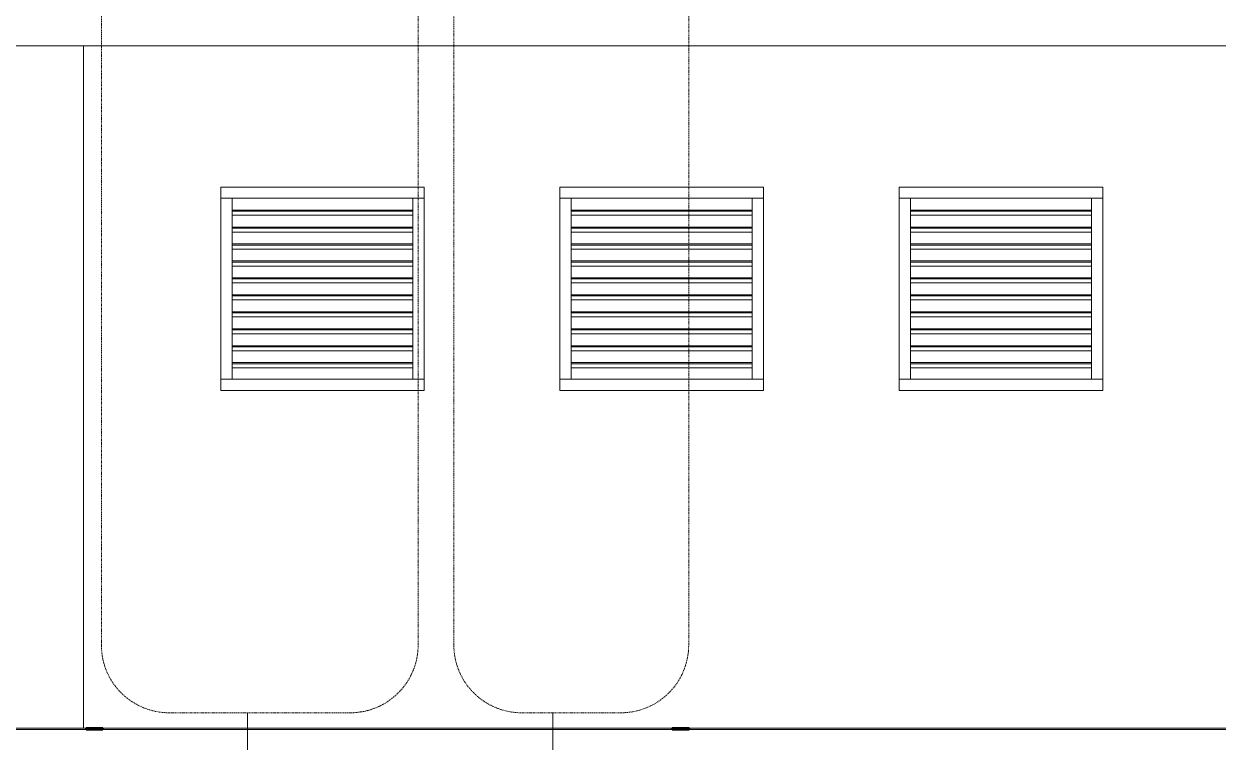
# Model space of a CAD drawing. Header units: inches. Extents: x 9661 to 16493, y -360 to 681.
# Drawn here: x 13559.6 to 13770.8, y -154.2 to -27.1 of the extents above; entities that cross this region are included whole.
import ezdxf

# ---------------------------------------------------------------- set-up
doc = ezdxf.new("R2010")
doc.units = ezdxf.units.IN
doc.header["$MEASUREMENT"] = 0
doc.linetypes.add('Dash Dot 3_16_', pattern=[0.3125, 0.1875, -0.0625, 0, -0.0625])
doc.linetypes.add('Grid Line 1_2_', pattern=[0.875, 0.5, -0.125, 0.125, -0.125])
for name, color, linetype, lineweight in [('0-4', 90, 'Continuous', 5), ('0-5', 55, 'Continuous', 13), ('A-ANNO-SYMB', 150, 'Continuous', 9), ('A-ANNO-SYMB-1', 150, 'Dash Dot 3_16_', 9), ('A-FLOR-3', 55, 'Continuous', 13), ('A-FLOR-LEVL-1', 51, 'Grid Line 1_2_', 9), ('A-GENM-1', 135, 'Continuous', 9), ('A-GENM-2', 250, 'Continuous', 50), ('A-GLAZ-CWMG-1', 135, 'Continuous', 9), ('A-WALL-PATT-3', 135, 'Continuous', 9), ('S-FNDN-1', 55, 'Continuous', 13)]:
    doc.layers.add(name, color=color, linetype=linetype, lineweight=lineweight)
pattern_1 = [(90, (2609.524, -152), (-36.188, 2e-15), [])]

# ---------------------------------------------------------------- blocks, each defined once
blk = doc.blocks.new('Parking_Stall_Multiple - STANDARD-1981804-BUILDING SECTION - NORTH_SOUTH - LOOKING WEST')
at = {"layer": 'A-GENM-1'}
blk.add_hatch(color=256, dxfattribs=at).paths.add_polyline_path([(2613.49, -152), (2613.49, -151.75), (2610.49, -151.75), (2610.49, -152)], flags=0)
h = blk.add_hatch(color=256, dxfattribs=at)
h.paths.add_polyline_path([(2817.82, -152), (2820.82, -152), (2820.82, -151.75), (2817.82, -151.75)], flags=0)
h.paths.add_polyline_path([(2717.16, -152), (2717.16, -151.75), (2714.16, -151.75), (2714.16, -152)], flags=0)
for p, q in [((2509.82, -151.75), (2610.49, -151.75)), ((2610.49, -152), (2509.82, -152)), ((2613.49, -151.75), (2714.16, -151.75)), ((2714.16, -152), (2613.49, -152)), ((2717.16, -151.75), (2817.82, -151.75)), ((2817.82, -152), (2717.16, -152))]:
    blk.add_line(p, q, dxfattribs=at)
at = {"layer": 'A-GENM-2'}
for p, q in [((2613.49, -151.75), (2610.49, -151.75)), ((2610.49, -151.75), (2610.49, -152)), ((2613.49, -151.75), (2610.49, -151.75)), ((2610.49, -151.75), (2610.49, -152)), ((2610.49, -152), (2613.49, -152)), ((2610.49, -152), (2613.49, -152)), ((2613.49, -152), (2613.49, -151.75)), ((2613.49, -152), (2613.49, -151.75)), ((2717.16, -151.75), (2714.16, -151.75)), ((2714.16, -151.75), (2714.16, -152)), ((2717.16, -151.75), (2714.16, -151.75)), ((2714.16, -151.75), (2714.16, -152)), ((2714.16, -152), (2717.16, -152)), ((2714.16, -152), (2717.16, -152)), ((2717.16, -152), (2717.16, -151.75)), ((2717.16, -152), (2717.16, -151.75))]:
    blk.add_line(p, q, dxfattribs=at)
blk = doc.blocks.new('CTR - 1st Phase - Common Walls_rvt-2-BUILDING SECTION - NORTH_SOUTH - LOOKING WEST')
at = {"layer": 'A-WALL-PATT-3'}
h = blk.add_hatch(dxfattribs=at)
h.set_pattern_fill('FP_54', color=256, style=0, pattern_type=2)
h.set_pattern_definition(pattern_1)
h.paths.add_polyline_path([(1956.49, -152), (1956.49, -151.75), (1982.92, -151.75), (1982.92, -65), (2024.92, -65), (2024.92, -151.75), (2098.02, -151.75), (2098.02, -65), (2140.02, -65), (2140.02, -151.75), (2165.32, -151.75), (2165.32, -52), (2162.11, -52), (2161.32, -51.21), (2161.32, -52), (1943.83, -52), (1943.83, -31), (1943.32, -31), (1943.32, -152), (1949.32, -152)], flags=0)
h.paths.add_polyline_path([(2576.02, -151.75), (2609.02, -151.75), (2609.02, -31), (2512.32, -31), (2512.32, -51.21), (2511.54, -52), (2508.32, -52), (2508.32, -151.75), (2534.02, -151.75), (2534.02, -65), (2576.02, -65), (2576.02, -114.81)], flags=0)
h.paths.add_polyline_path([(2286.49, -151.75), (2322.52, -151.75), (2322.52, -65), (2364.52, -65), (2364.52, -151.75), (2418.52, -151.75), (2418.52, -65), (2460.52, -65), (2460.52, -151.75), (2492.32, -151.75), (2492.32, -52), (2489.11, -52), (2488.32, -51.21), (2488.32, -31), (2185.32, -31), (2185.32, -51.21), (2184.54, -52), (2181.32, -52), (2181.32, -151.75), (2207.02, -151.75), (2207.02, -65), (2249.02, -65), (2249.02, -151.75), (2283.49, -151.75)], flags=0)
h = blk.add_hatch(dxfattribs=at)
h.set_pattern_fill('FP_54', color=256, style=0, pattern_type=2)
h.set_pattern_definition(pattern_1)
h.paths.add_polyline_path([(2610.02, -151.75), (2610.02, -31), (2609.02, -31), (2609.02, -151.75)], flags=0)
at = {"layer": 'S-FNDN-1'}
blk.add_line((2610.02, -31), (2610.02, -151.75), dxfattribs=at)
at = {"layer": '0-5'}
blk.add_blockref('Parking_Stall_Multiple - STANDARD-1981804-BUILDING SECTION - NORTH_SOUTH - LOOKING WEST', (0, 0), dxfattribs=at)
blk = doc.blocks.new('Rectangular Mullion - louver-2514202-BUILDING SECTION - NORTH_SOUTH - LOOKING WEST')
at = {"layer": 'A-GLAZ-CWMG-1'}
for p, q in [((2788.32, -87.27), (2756.32, -87.27)), ((2788.32, -87.98), (2756.32, -87.98))]:
    blk.add_line(p, q, dxfattribs=at)
blk = doc.blocks.new('Rectangular Mullion - louver-V41-BUILDING SECTION - NORTH_SOUTH - LOOKING WEST')
at = {"layer": 'A-GLAZ-CWMG-1'}
for p, q in [((2788.32, -84.27), (2756.32, -84.27)), ((2788.32, -84.98), (2756.32, -84.98)), ((2788.32, -87.08), (2756.32, -87.08))]:
    blk.add_line(p, q, dxfattribs=at)
blk = doc.blocks.new('Rectangular Mullion - Louver Frame-2514203-BUILDING SECTION - NORTH_SOUTH - LOOKING WEST')
at = {"layer": 'A-GLAZ-CWMG-1'}
blk.add_line((2754.32, -90), (2790.32, -90), dxfattribs=at)
blk = doc.blocks.new('Rectangular Mullion - Louver Frame-2514204-BUILDING SECTION - NORTH_SOUTH - LOOKING WEST')
at = {"layer": 'A-GLAZ-CWMG-1'}
blk.add_line((2790.32, -58), (2754.32, -58), dxfattribs=at)
blk = doc.blocks.new('Rectangular Mullion - Louver Frame-2010914-BUILDING SECTION - NORTH_SOUTH - LOOKING WEST')
at = {"layer": 'A-GLAZ-CWMG-1'}
blk.add_line((2756.32, -86), (2756.32, -89), dxfattribs=at)
blk = doc.blocks.new('Rectangular Mullion - Louver Frame-2010916-BUILDING SECTION - NORTH_SOUTH - LOOKING WEST')
at = {"layer": 'A-GLAZ-CWMG-1'}
blk.add_line((2788.32, -89), (2788.32, -86), dxfattribs=at)
blk = doc.blocks.new('Rectangular Mullion - Louver Frame-2010917-BUILDING SECTION - NORTH_SOUTH - LOOKING WEST')
at = {"layer": 'A-GLAZ-CWMG-1'}
for p, q in [((2788.32, -90), (2788.32, -89)), ((2790.32, -90), (2788.32, -90))]:
    blk.add_line(p, q, dxfattribs=at)
blk = doc.blocks.new('Rectangular Mullion - Louver Frame-2010918-BUILDING SECTION - NORTH_SOUTH - LOOKING WEST')
at = {"layer": 'A-GLAZ-CWMG-1'}
for p, q in [((2756.32, -90), (2754.32, -90)), ((2756.32, -89), (2756.32, -90))]:
    blk.add_line(p, q, dxfattribs=at)
blk = doc.blocks.new('Rectangular Mullion - Louver Frame-2513604-BUILDING SECTION - NORTH_SOUTH - LOOKING WEST')
at = {"layer": 'A-GLAZ-CWMG-1'}
for p, q in [((2788.32, -58), (2790.32, -58)), ((2788.32, -59), (2788.32, -58))]:
    blk.add_line(p, q, dxfattribs=at)
blk = doc.blocks.new('Rectangular Mullion - Louver Frame-2514054-BUILDING SECTION - NORTH_SOUTH - LOOKING WEST')
at = {"layer": 'A-GLAZ-CWMG-1'}
blk.add_line((2756.32, -77), (2756.32, -80), dxfattribs=at)
blk = doc.blocks.new('Rectangular Mullion - Louver Frame-2514055-BUILDING SECTION - NORTH_SOUTH - LOOKING WEST')
at = {"layer": 'A-GLAZ-CWMG-1'}
for p, q in [((2754.32, -58), (2756.32, -58)), ((2756.32, -58), (2756.32, -59))]:
    blk.add_line(p, q, dxfattribs=at)
blk = doc.blocks.new('Rectangular Mullion - Louver Frame-2514056-BUILDING SECTION - NORTH_SOUTH - LOOKING WEST')
at = {"layer": 'A-GLAZ-CWMG-1'}
blk.add_line((2788.32, -83), (2788.32, -80), dxfattribs=at)
blk = doc.blocks.new('Rectangular Mullion - louver-V42-BUILDING SECTION - NORTH_SOUTH - LOOKING WEST')
at = {"layer": 'A-GLAZ-CWMG-1'}
blk.add_line((2788.32, -60.08), (2756.32, -60.08), dxfattribs=at)

msp = doc.modelspace()

# ---------------------------------------------------------------- linework, layer by layer
at = {"layer": 'A-ANNO-SYMB'}
for p, q in [((13599.1152, -149.0507), (13599.1152, -203.8308)), ((13653.1152, -149.0507), (13653.1152, -203.8308))]:
    msp.add_line(p, q, dxfattribs=at)
at = {"layer": 'A-ANNO-SYMB-1'}
for p, q in [((13573.2569, 414.9604), (13573.2569, -137.0507)), ((13629.2868, -137.0507), (13629.2868, 414.9604)), ((13635.5978, 147.627), (13635.5978, -137.0507)), ((13677.1378, -137.0507), (13677.1378, 147.627)), ((13585.2569, -149.0507), (13617.2868, -149.0507)), ((13647.5978, -149.0507), (13665.1378, -149.0507))]:
    msp.add_line(p, q, dxfattribs=at)
for centre, start, end in [((13585.2569, -137.0507), 180, 270), ((13617.2868, -137.0507), 270, 0), ((13647.5978, -137.0507), 180, 270), ((13665.1378, -137.0507), 270, 0)]:
    msp.add_arc(centre, 12, start, end, dxfattribs=at)
at = {"layer": 'A-FLOR-3'}
msp.add_line((13775.3755, -31), (13472.3755, -31), dxfattribs=at)
at = {"layer": 'A-FLOR-LEVL-1'}
msp.add_line((12791.0002, -152), (15128.0162, -152), dxfattribs=at)
at = {"layer": 'S-FNDN-1'}
for p, q in [((13594.3755, -92), (13594.3755, -56)), ((13594.3755, -56), (13630.3755, -56)), ((13630.3755, -56), (13630.3755, -92)), ((13654.3755, -92), (13654.3755, -56)), ((13654.3755, -56), (13690.3755, -56)), ((13690.3755, -56), (13690.3755, -92)), ((13714.3755, -92), (13714.3755, -56)), ((13714.3755, -56), (13750.3755, -56)), ((13750.3755, -56), (13750.3755, -92)), ((13630.3755, -92), (13594.3755, -92)), ((13690.3755, -92), (13654.3755, -92)), ((13750.3755, -92), (13714.3755, -92))]:
    msp.add_line(p, q, dxfattribs=at)

# ---------------------------------------------------------------- block references
at = {"layer": '0-4'}
msp.add_blockref('CTR - 1st Phase - Common Walls_rvt-2-BUILDING SECTION - NORTH_SOUTH - LOOKING WEST', (10960.0518, 0), dxfattribs=at)
at = {"layer": 'A-GLAZ-CWMG-1'}
for name, p in [('Rectangular Mullion - Louver Frame-2514204-BUILDING SECTION - NORTH_SOUTH - LOOKING WEST', (10840.0518, 0)), ('Rectangular Mullion - Louver Frame-2514055-BUILDING SECTION - NORTH_SOUTH - LOOKING WEST', (10840.0518, 0)), ('Rectangular Mullion - Louver Frame-2514054-BUILDING SECTION - NORTH_SOUTH - LOOKING WEST', (10840.0518, 18)), ('Rectangular Mullion - Louver Frame-2513604-BUILDING SECTION - NORTH_SOUTH - LOOKING WEST', (10840.0518, 0)), ('Rectangular Mullion - Louver Frame-2514056-BUILDING SECTION - NORTH_SOUTH - LOOKING WEST', (10840.0518, 21)), ('Rectangular Mullion - Louver Frame-2514204-BUILDING SECTION - NORTH_SOUTH - LOOKING WEST', (10900.0518, 0)), ('Rectangular Mullion - Louver Frame-2514055-BUILDING SECTION - NORTH_SOUTH - LOOKING WEST', (10900.0518, 0)), ('Rectangular Mullion - Louver Frame-2514054-BUILDING SECTION - NORTH_SOUTH - LOOKING WEST', (10900.0518, 18)), ('Rectangular Mullion - Louver Frame-2513604-BUILDING SECTION - NORTH_SOUTH - LOOKING WEST', (10900.0518, 0)), ('Rectangular Mullion - Louver Frame-2514056-BUILDING SECTION - NORTH_SOUTH - LOOKING WEST', (10900.0518, 21)), ('Rectangular Mullion - Louver Frame-2514204-BUILDING SECTION - NORTH_SOUTH - LOOKING WEST', (10960.0518, 0)), ('Rectangular Mullion - Louver Frame-2514055-BUILDING SECTION - NORTH_SOUTH - LOOKING WEST', (10960.0518, 0)), ('Rectangular Mullion - Louver Frame-2514054-BUILDING SECTION - NORTH_SOUTH - LOOKING WEST', (10960.0518, 18)), ('Rectangular Mullion - Louver Frame-2513604-BUILDING SECTION - NORTH_SOUTH - LOOKING WEST', (10960.0518, 0)), ('Rectangular Mullion - Louver Frame-2514056-BUILDING SECTION - NORTH_SOUTH - LOOKING WEST', (10960.0518, 21)), ('Rectangular Mullion - louver-V42-BUILDING SECTION - NORTH_SOUTH - LOOKING WEST', (10840.0518, 0)), ('Rectangular Mullion - louver-V41-BUILDING SECTION - NORTH_SOUTH - LOOKING WEST', (10840.0518, 24)), ('Rectangular Mullion - louver-V42-BUILDING SECTION - NORTH_SOUTH - LOOKING WEST', (10900.0518, 0)), ('Rectangular Mullion - louver-V41-BUILDING SECTION - NORTH_SOUTH - LOOKING WEST', (10900.0518, 24)), ('Rectangular Mullion - louver-V42-BUILDING SECTION - NORTH_SOUTH - LOOKING WEST', (10960.0518, 0)), ('Rectangular Mullion - louver-V41-BUILDING SECTION - NORTH_SOUTH - LOOKING WEST', (10960.0518, 24)), ('Rectangular Mullion - Louver Frame-2514054-BUILDING SECTION - NORTH_SOUTH - LOOKING WEST', (10840.0518, 15)), ('Rectangular Mullion - louver-V41-BUILDING SECTION - NORTH_SOUTH - LOOKING WEST', (10840.0518, 21)), ('Rectangular Mullion - Louver Frame-2514056-BUILDING SECTION - NORTH_SOUTH - LOOKING WEST', (10840.0518, 18)), ('Rectangular Mullion - Louver Frame-2514054-BUILDING SECTION - NORTH_SOUTH - LOOKING WEST', (10900.0518, 15)), ('Rectangular Mullion - louver-V41-BUILDING SECTION - NORTH_SOUTH - LOOKING WEST', (10900.0518, 21)), ('Rectangular Mullion - Louver Frame-2514056-BUILDING SECTION - NORTH_SOUTH - LOOKING WEST', (10900.0518, 18)), ('Rectangular Mullion - Louver Frame-2514054-BUILDING SECTION - NORTH_SOUTH - LOOKING WEST', (10960.0518, 15)), ('Rectangular Mullion - louver-V41-BUILDING SECTION - NORTH_SOUTH - LOOKING WEST', (10960.0518, 21)), ('Rectangular Mullion - Louver Frame-2514056-BUILDING SECTION - NORTH_SOUTH - LOOKING WEST', (10960.0518, 18)), ('Rectangular Mullion - Louver Frame-2514054-BUILDING SECTION - NORTH_SOUTH - LOOKING WEST', (10840.0518, 12)), ('Rectangular Mullion - Louver Frame-2514056-BUILDING SECTION - NORTH_SOUTH - LOOKING WEST', (10840.0518, 15)), ('Rectangular Mullion - Louver Frame-2514054-BUILDING SECTION - NORTH_SOUTH - LOOKING WEST', (10900.0518, 12)), ('Rectangular Mullion - Louver Frame-2514056-BUILDING SECTION - NORTH_SOUTH - LOOKING WEST', (10900.0518, 15)), ('Rectangular Mullion - Louver Frame-2514054-BUILDING SECTION - NORTH_SOUTH - LOOKING WEST', (10960.0518, 12)), ('Rectangular Mullion - Louver Frame-2514056-BUILDING SECTION - NORTH_SOUTH - LOOKING WEST', (10960.0518, 15)), ('Rectangular Mullion - louver-V41-BUILDING SECTION - NORTH_SOUTH - LOOKING WEST', (10840.0518, 18)), ('Rectangular Mullion - louver-V41-BUILDING SECTION - NORTH_SOUTH - LOOKING WEST', (10900.0518, 18)), ('Rectangular Mullion - louver-V41-BUILDING SECTION - NORTH_SOUTH - LOOKING WEST', (10960.0518, 18)), ('Rectangular Mullion - Louver Frame-2514054-BUILDING SECTION - NORTH_SOUTH - LOOKING WEST', (10840.0518, 9)), ('Rectangular Mullion - louver-V41-BUILDING SECTION - NORTH_SOUTH - LOOKING WEST', (10840.0518, 15)), ('Rectangular Mullion - Louver Frame-2514056-BUILDING SECTION - NORTH_SOUTH - LOOKING WEST', (10840.0518, 12)), ('Rectangular Mullion - Louver Frame-2514054-BUILDING SECTION - NORTH_SOUTH - LOOKING WEST', (10900.0518, 9)), ('Rectangular Mullion - louver-V41-BUILDING SECTION - NORTH_SOUTH - LOOKING WEST', (10900.0518, 15)), ('Rectangular Mullion - Louver Frame-2514056-BUILDING SECTION - NORTH_SOUTH - LOOKING WEST', (10900.0518, 12)), ('Rectangular Mullion - Louver Frame-2514054-BUILDING SECTION - NORTH_SOUTH - LOOKING WEST', (10960.0518, 9)), ('Rectangular Mullion - louver-V41-BUILDING SECTION - NORTH_SOUTH - LOOKING WEST', (10960.0518, 15)), ('Rectangular Mullion - Louver Frame-2514056-BUILDING SECTION - NORTH_SOUTH - LOOKING WEST', (10960.0518, 12)), ('Rectangular Mullion - Louver Frame-2514054-BUILDING SECTION - NORTH_SOUTH - LOOKING WEST', (10840.0518, 6)), ('Rectangular Mullion - Louver Frame-2514056-BUILDING SECTION - NORTH_SOUTH - LOOKING WEST', (10840.0518, 9)), ('Rectangular Mullion - Louver Frame-2514054-BUILDING SECTION - NORTH_SOUTH - LOOKING WEST', (10900.0518, 6)), ('Rectangular Mullion - Louver Frame-2514056-BUILDING SECTION - NORTH_SOUTH - LOOKING WEST', (10900.0518, 9)), ('Rectangular Mullion - Louver Frame-2514054-BUILDING SECTION - NORTH_SOUTH - LOOKING WEST', (10960.0518, 6)), ('Rectangular Mullion - Louver Frame-2514056-BUILDING SECTION - NORTH_SOUTH - LOOKING WEST', (10960.0518, 9)), ('Rectangular Mullion - louver-V41-BUILDING SECTION - NORTH_SOUTH - LOOKING WEST', (10840.0518, 12)), ('Rectangular Mullion - louver-V41-BUILDING SECTION - NORTH_SOUTH - LOOKING WEST', (10900.0518, 12)), ('Rectangular Mullion - louver-V41-BUILDING SECTION - NORTH_SOUTH - LOOKING WEST', (10960.0518, 12)), ('Rectangular Mullion - Louver Frame-2514054-BUILDING SECTION - NORTH_SOUTH - LOOKING WEST', (10840.0518, 3)), ('Rectangular Mullion - louver-V41-BUILDING SECTION - NORTH_SOUTH - LOOKING WEST', (10840.0518, 9)), ('Rectangular Mullion - Louver Frame-2514056-BUILDING SECTION - NORTH_SOUTH - LOOKING WEST', (10840.0518, 6)), ('Rectangular Mullion - Louver Frame-2514054-BUILDING SECTION - NORTH_SOUTH - LOOKING WEST', (10900.0518, 3)), ('Rectangular Mullion - louver-V41-BUILDING SECTION - NORTH_SOUTH - LOOKING WEST', (10900.0518, 9)), ('Rectangular Mullion - Louver Frame-2514056-BUILDING SECTION - NORTH_SOUTH - LOOKING WEST', (10900.0518, 6)), ('Rectangular Mullion - Louver Frame-2514054-BUILDING SECTION - NORTH_SOUTH - LOOKING WEST', (10960.0518, 3)), ('Rectangular Mullion - louver-V41-BUILDING SECTION - NORTH_SOUTH - LOOKING WEST', (10960.0518, 9)), ('Rectangular Mullion - Louver Frame-2514056-BUILDING SECTION - NORTH_SOUTH - LOOKING WEST', (10960.0518, 6)), ('Rectangular Mullion - Louver Frame-2514054-BUILDING SECTION - NORTH_SOUTH - LOOKING WEST', (10840.0518, 0)), ('Rectangular Mullion - Louver Frame-2514056-BUILDING SECTION - NORTH_SOUTH - LOOKING WEST', (10840.0518, 3)), ('Rectangular Mullion - Louver Frame-2514054-BUILDING SECTION - NORTH_SOUTH - LOOKING WEST', (10900.0518, 0)), ('Rectangular Mullion - Louver Frame-2514056-BUILDING SECTION - NORTH_SOUTH - LOOKING WEST', (10900.0518, 3)), ('Rectangular Mullion - Louver Frame-2514054-BUILDING SECTION - NORTH_SOUTH - LOOKING WEST', (10960.0518, 0)), ('Rectangular Mullion - Louver Frame-2514056-BUILDING SECTION - NORTH_SOUTH - LOOKING WEST', (10960.0518, 3)), ('Rectangular Mullion - louver-V41-BUILDING SECTION - NORTH_SOUTH - LOOKING WEST', (10840.0518, 6)), ('Rectangular Mullion - Louver Frame-2010914-BUILDING SECTION - NORTH_SOUTH - LOOKING WEST', (10840.0518, 6)), ('Rectangular Mullion - Louver Frame-2514056-BUILDING SECTION - NORTH_SOUTH - LOOKING WEST', (10840.0518, 0)), ('Rectangular Mullion - louver-V41-BUILDING SECTION - NORTH_SOUTH - LOOKING WEST', (10900.0518, 6)), ('Rectangular Mullion - Louver Frame-2010914-BUILDING SECTION - NORTH_SOUTH - LOOKING WEST', (10900.0518, 6)), ('Rectangular Mullion - Louver Frame-2514056-BUILDING SECTION - NORTH_SOUTH - LOOKING WEST', (10900.0518, 0)), ('Rectangular Mullion - louver-V41-BUILDING SECTION - NORTH_SOUTH - LOOKING WEST', (10960.0518, 6)), ('Rectangular Mullion - Louver Frame-2010914-BUILDING SECTION - NORTH_SOUTH - LOOKING WEST', (10960.0518, 6)), ('Rectangular Mullion - Louver Frame-2514056-BUILDING SECTION - NORTH_SOUTH - LOOKING WEST', (10960.0518, 0)), ('Rectangular Mullion - louver-V41-BUILDING SECTION - NORTH_SOUTH - LOOKING WEST', (10840.0518, 3)), ('Rectangular Mullion - louver-V41-BUILDING SECTION - NORTH_SOUTH - LOOKING WEST', (10900.0518, 3)), ('Rectangular Mullion - louver-V41-BUILDING SECTION - NORTH_SOUTH - LOOKING WEST', (10960.0518, 3)), ('Rectangular Mullion - Louver Frame-2010914-BUILDING SECTION - NORTH_SOUTH - LOOKING WEST', (10840.0518, 3)), ('Rectangular Mullion - louver-V41-BUILDING SECTION - NORTH_SOUTH - LOOKING WEST', (10840.0518, 0)), ('Rectangular Mullion - Louver Frame-2010916-BUILDING SECTION - NORTH_SOUTH - LOOKING WEST', (10840.0518, 3)), ('Rectangular Mullion - Louver Frame-2010914-BUILDING SECTION - NORTH_SOUTH - LOOKING WEST', (10900.0518, 3)), ('Rectangular Mullion - louver-V41-BUILDING SECTION - NORTH_SOUTH - LOOKING WEST', (10900.0518, 0)), ('Rectangular Mullion - Louver Frame-2010916-BUILDING SECTION - NORTH_SOUTH - LOOKING WEST', (10900.0518, 3)), ('Rectangular Mullion - Louver Frame-2010914-BUILDING SECTION - NORTH_SOUTH - LOOKING WEST', (10960.0518, 3)), ('Rectangular Mullion - louver-V41-BUILDING SECTION - NORTH_SOUTH - LOOKING WEST', (10960.0518, 0)), ('Rectangular Mullion - Louver Frame-2010916-BUILDING SECTION - NORTH_SOUTH - LOOKING WEST', (10960.0518, 3)), ('Rectangular Mullion - Louver Frame-2010914-BUILDING SECTION - NORTH_SOUTH - LOOKING WEST', (10840.0518, 0)), ('Rectangular Mullion - Louver Frame-2010916-BUILDING SECTION - NORTH_SOUTH - LOOKING WEST', (10840.0518, 0)), ('Rectangular Mullion - Louver Frame-2010914-BUILDING SECTION - NORTH_SOUTH - LOOKING WEST', (10900.0518, 0)), ('Rectangular Mullion - Louver Frame-2010916-BUILDING SECTION - NORTH_SOUTH - LOOKING WEST', (10900.0518, 0)), ('Rectangular Mullion - Louver Frame-2010914-BUILDING SECTION - NORTH_SOUTH - LOOKING WEST', (10960.0518, 0)), ('Rectangular Mullion - Louver Frame-2010916-BUILDING SECTION - NORTH_SOUTH - LOOKING WEST', (10960.0518, 0)), ('Rectangular Mullion - louver-2514202-BUILDING SECTION - NORTH_SOUTH - LOOKING WEST', (10840.0518, 0)), ('Rectangular Mullion - louver-2514202-BUILDING SECTION - NORTH_SOUTH - LOOKING WEST', (10900.0518, 0)), ('Rectangular Mullion - louver-2514202-BUILDING SECTION - NORTH_SOUTH - LOOKING WEST', (10960.0518, 0)), ('Rectangular Mullion - Louver Frame-2010918-BUILDING SECTION - NORTH_SOUTH - LOOKING WEST', (10840.0518, 0)), ('Rectangular Mullion - Louver Frame-2514203-BUILDING SECTION - NORTH_SOUTH - LOOKING WEST', (10840.0518, 0)), ('Rectangular Mullion - Louver Frame-2010917-BUILDING SECTION - NORTH_SOUTH - LOOKING WEST', (10840.0518, 0)), ('Rectangular Mullion - Louver Frame-2010918-BUILDING SECTION - NORTH_SOUTH - LOOKING WEST', (10900.0518, 0)), ('Rectangular Mullion - Louver Frame-2514203-BUILDING SECTION - NORTH_SOUTH - LOOKING WEST', (10900.0518, 0)), ('Rectangular Mullion - Louver Frame-2010917-BUILDING SECTION - NORTH_SOUTH - LOOKING WEST', (10900.0518, 0)), ('Rectangular Mullion - Louver Frame-2010918-BUILDING SECTION - NORTH_SOUTH - LOOKING WEST', (10960.0518, 0)), ('Rectangular Mullion - Louver Frame-2514203-BUILDING SECTION - NORTH_SOUTH - LOOKING WEST', (10960.0518, 0)), ('Rectangular Mullion - Louver Frame-2010917-BUILDING SECTION - NORTH_SOUTH - LOOKING WEST', (10960.0518, 0))]:
    msp.add_blockref(name, p, dxfattribs=at)

doc.saveas('drawing.dxf')
